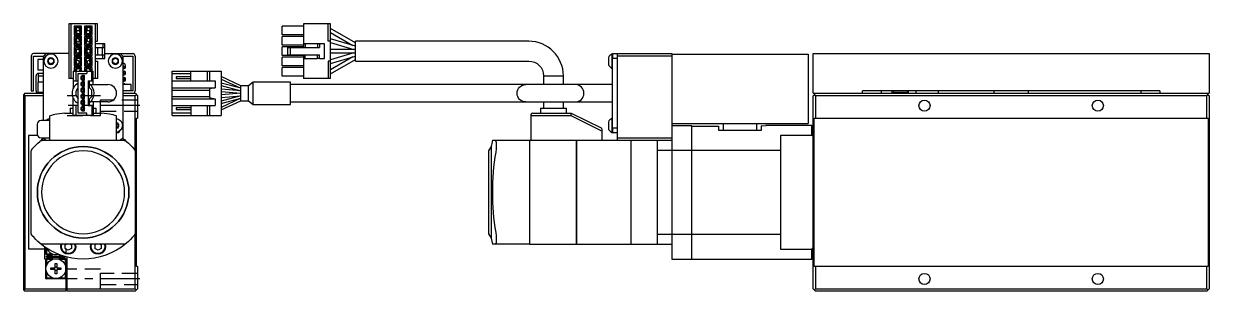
# Model space of a CAD drawing. Extents: x 0 to 990, y -8 to 317.
# Drawn here: x 511.5 to 990.2, y 124.5 to 232.6 of the extents above; entities that cross this region are included whole.
import ezdxf

# ---------------------------------------------------------------- set-up
doc = ezdxf.new("R2010")
doc.units = 0
doc.header["$LTSCALE"] = 0.5
doc.linetypes.add('CENTER', pattern=[50.8, 31.75, -6.35, 6.35, -6.35])
doc.linetypes.add('DASHED', pattern=[19.05, 12.7, -6.35])
for name, color, linetype in [('MSM_CENTER', 1, 'CENTER'), ('MSM_CONTINUOUS', 7, 'CONTINUOUS'), ('MSM_DASHED', 4, 'DASHED')]:
    doc.layers.add(name, color=color, linetype=linetype)

msp = doc.modelspace()

# ---------------------------------------------------------------- linework, layer by layer
at = {"layer": 'MSM_CENTER'}
for p, q in [((558.43, 199.47), (529.5, 199.47)), ((558.43, 129.47), (525.8, 129.47))]:
    msp.add_line(p, q, dxfattribs=at)
at = {"layer": 'MSM_CONTINUOUS'}
for p, q in [((529.7, 232.57), (529.7, 210.37)), ((541.3, 232.57), (529.7, 232.57)), ((530.7, 210.37), (530.7, 232.57)), ((531.9, 231.62), (531.9, 228.12)), ((534.9, 231.62), (531.9, 231.62)), ((532.4, 231.12), (532.4, 228.62)), ((534.4, 231.12), (532.4, 231.12)), ((532.65, 230.31), (532.82, 228.62)), ((534.23, 228.62), (534.05, 230.45)), ((534.4, 228.62), (534.4, 231.12)), ((534.9, 228.12), (534.9, 231.62)), ((536.1, 231.62), (536.1, 228.12)), ((539.1, 231.62), (536.1, 231.62)), ((538.6, 231.12), (536.6, 231.12)), ((536.6, 231.12), (536.6, 228.62)), ((536.96, 230.45), (536.77, 228.62)), ((538.18, 228.62), (538.35, 230.31)), ((538.2, 231.12), (538.2, 230.73)), ((538.6, 228.62), (538.6, 231.12)), ((539.1, 228.12), (539.1, 231.62)), ((540.3, 232.57), (540.3, 210.37)), ((541.3, 225.57), (541.3, 232.57)), ((615.81, 228.12), (615.81, 231.62)), ((624.41, 231.62), (615.81, 231.62)), ((624.41, 232.57), (624.41, 222.97)), ((635.41, 232.57), (624.41, 232.57)), ((634.41, 225.57), (634.41, 232.57)), ((635.41, 210.37), (635.41, 232.57)), ((645.41, 224.78), (635.41, 230.68)), ((531.9, 228.12), (534.9, 228.12)), ((531.9, 227.42), (531.9, 223.92)), ((534.9, 227.42), (531.9, 227.42)), ((532.4, 228.62), (534.4, 228.62)), ((532.4, 226.92), (532.4, 224.42)), ((534.4, 226.92), (532.4, 226.92)), ((532.66, 225.81), (532.94, 224.42)), ((533, 226.92), (533.03, 226.55)), ((534.37, 224.42), (534.03, 226.09)), ((534.4, 229.45), (534.16, 229.31)), ((534.4, 224.42), (534.4, 226.92)), ((534.9, 223.92), (534.9, 227.42)), ((536.1, 228.12), (539.1, 228.12)), ((536.1, 227.42), (536.1, 223.92)), ((539.1, 227.42), (536.1, 227.42)), ((536.6, 228.62), (538.6, 228.62)), ((538.6, 226.92), (536.6, 226.92)), ((536.6, 226.92), (536.6, 224.42)), ((536.97, 226.09), (536.63, 224.42)), ((537.97, 226.55), (538, 226.92)), ((538, 226.53), (538, 226.88)), ((538.06, 224.42), (538.34, 225.81)), ((538.2, 228.85), (538.2, 228.62)), ((538.2, 226.92), (538.2, 226.37)), ((538.2, 225.11), (538.2, 224.42)), ((538.6, 224.42), (538.6, 226.92)), ((539.1, 223.92), (539.1, 227.42)), ((540.3, 225.57), (541.3, 225.57)), ((624.41, 228.12), (615.81, 228.12)), ((615.81, 223.92), (615.81, 227.42)), ((624.41, 227.42), (615.81, 227.42)), ((635.41, 225.57), (634.41, 225.57)), ((635.41, 229.06), (644.42, 223.74)), ((645.41, 223.45), (635.41, 226.4)), ((645.41, 217.47), (645.41, 225.47)), ((715.41, 225.47), (645.41, 225.47)), ((529.7, 220.47), (515.5, 220.47)), ((520.5, 220.47), (519.5, 219.47)), ((521.5, 220.47), (520.75, 219.72)), ((531.9, 223.92), (534.9, 223.92)), ((531.9, 223.22), (531.9, 219.72)), ((534.9, 223.22), (531.9, 223.22)), ((532.4, 224.42), (534.4, 224.42)), ((532.4, 222.72), (532.4, 220.22)), ((534.4, 222.72), (532.4, 222.72)), ((532.4, 220.22), (534.4, 220.22)), ((533.31, 220.36), (533.29, 220.22)), ((534.4, 222.17), (533.34, 222.17)), ((533.34, 220.77), (534.4, 220.77)), ((534.4, 220.22), (534.4, 222.72)), ((534.9, 219.72), (534.9, 223.22)), ((536.1, 223.92), (539.1, 223.92)), ((536.1, 223.22), (536.1, 219.72)), ((539.1, 223.22), (536.1, 223.22)), ((536.6, 224.42), (538.6, 224.42)), ((538.6, 222.72), (536.6, 222.72)), ((536.6, 222.72), (536.6, 220.22)), ((537.66, 222.17), (536.6, 222.17)), ((536.6, 220.77), (537.66, 220.77)), ((536.6, 220.22), (538.6, 220.22)), ((538.6, 220.22), (538.6, 222.72)), ((539.1, 219.72), (539.1, 223.22)), ((544.3, 224.47), (540.3, 224.47)), ((540.3, 222.97), (544.3, 222.97)), ((541.3, 222.97), (541.3, 219.97)), ((543.3, 219.97), (543.3, 222.97)), ((543.5, 224.47), (543.5, 222.97)), ((544.3, 218.47), (544.3, 224.47)), ((544.3, 220.47), (555.5, 220.47)), ((550.25, 219.72), (549.5, 220.47)), ((551.5, 219.47), (550.5, 220.47)), ((624.41, 223.92), (615.81, 223.92)), ((615.81, 219.72), (615.81, 223.22)), ((624.41, 223.22), (615.81, 223.22)), ((618.11, 219.97), (618.11, 222.97)), ((618.11, 222.97), (619.11, 222.97)), ((619.11, 222.97), (619.11, 219.97)), ((619.11, 222.97), (630.91, 222.97)), ((630.11, 224.47), (624.41, 224.47)), ((625.16, 224.47), (625.16, 222.97)), ((630.11, 224.47), (630.11, 222.97)), ((630.91, 224.47), (630.11, 224.47)), ((632.91, 224.47), (630.91, 224.47)), ((630.91, 224.47), (630.91, 222.97)), ((632.91, 218.47), (632.91, 224.47)), ((635.41, 224.94), (644.8, 222.17)), ((645.41, 222.17), (635.41, 222.17)), ((635.41, 220.77), (645.41, 220.77)), ((644.8, 220.77), (635.41, 218)), ((748.96, 220.32), (748.96, 214.62)), ((749.21, 220.32), (748.96, 220.32)), ((749.21, 220.47), (773.21, 220.47)), ((749.21, 188.47), (749.21, 220.47)), ((749.21, 220.32), (749.21, 218.47)), ((751.21, 185.47), (751.21, 220.47)), ((773.21, 220.47), (773.21, 137.47)), ((773.21, 220.27), (828.21, 220.27)), ((828.21, 220.27), (828.21, 192.27)), ((830.21, 220.47), (990.21, 220.47)), ((830.21, 204.47), (830.21, 220.47)), ((990.21, 220.47), (990.21, 204.47)), ((514.5, 219.47), (514.5, 205.47)), ((515.5, 219.47), (519.5, 219.47)), ((515.5, 205.47), (515.5, 219.47)), ((517.2, 218.17), (517.2, 213.97)), ((519.5, 218.17), (517.2, 218.17)), ((519.5, 193.47), (519.5, 219.47)), ((520.25, 219.22), (519.5, 218.47)), ((521.5, 218.05), (522.5, 218.62)), ((521.5, 216.89), (521.5, 218.05)), ((522.5, 216.31), (521.5, 216.89)), ((522.5, 218.62), (523.5, 218.05)), ((523.5, 216.89), (522.5, 216.31)), ((523.5, 218.05), (523.5, 216.89)), ((531.9, 219.72), (534.9, 219.72)), ((531.9, 219.02), (531.9, 215.52)), ((534.9, 219.02), (531.9, 219.02)), ((531.9, 215.52), (534.9, 215.52)), ((532.4, 218.52), (532.4, 216.02)), ((534.4, 218.52), (532.4, 218.52)), ((532.4, 216.02), (534.4, 216.02)), ((532.94, 218.52), (532.66, 217.13)), ((533.03, 216.39), (533, 216.02)), ((534.03, 216.85), (534.37, 218.52)), ((534.4, 216.02), (534.4, 218.52)), ((534.9, 215.52), (534.9, 219.02)), ((536.1, 219.72), (539.1, 219.72)), ((536.1, 219.02), (536.1, 215.52)), ((539.1, 219.02), (536.1, 219.02)), ((536.1, 215.52), (539.1, 215.52)), ((538.6, 218.52), (536.6, 218.52)), ((536.6, 218.52), (536.6, 216.02)), ((536.6, 216.02), (538.6, 216.02)), ((536.63, 218.52), (536.97, 216.85)), ((538, 216.02), (537.97, 216.39)), ((538.34, 217.13), (538.06, 218.52)), ((538.6, 216.02), (538.6, 218.52)), ((539.1, 215.52), (539.1, 219.02)), ((540.3, 219.97), (544.3, 219.97)), ((540.3, 218.47), (544.3, 218.47)), ((540.3, 217.37), (541.3, 217.37)), ((541.3, 217.37), (541.3, 210.37)), ((543.5, 218.47), (543.5, 219.97)), ((547.5, 218.05), (548.5, 218.62)), ((547.5, 216.89), (547.5, 218.05)), ((548.5, 216.31), (547.5, 216.89)), ((548.5, 218.62), (549.5, 218.05)), ((549.5, 216.89), (548.5, 216.31)), ((549.5, 218.05), (549.5, 216.89)), ((551.5, 218.47), (550.75, 219.22)), ((551.5, 219.47), (555.5, 219.47)), ((551.5, 219.47), (551.5, 186.47)), ((551.5, 216.62), (551.6, 216.62)), ((552.6, 214.92), (552.6, 215.62)), ((555.5, 219.47), (555.5, 205.47)), ((556.5, 219.47), (556.5, 205.47)), ((624.41, 219.72), (615.81, 219.72)), ((624.41, 219.02), (615.81, 219.02)), ((615.81, 215.52), (615.81, 219.02)), ((624.41, 215.52), (615.81, 215.52)), ((618.11, 219.97), (619.11, 219.97)), ((619.11, 219.97), (630.91, 219.97)), ((624.41, 219.97), (624.41, 210.37)), ((624.41, 218.47), (630.11, 218.47)), ((625.16, 218.47), (625.16, 219.97)), ((630.11, 218.47), (630.11, 219.97)), ((630.91, 218.47), (630.11, 218.47)), ((630.91, 218.47), (630.91, 219.97)), ((630.91, 218.47), (632.91, 218.47)), ((635.41, 217.37), (634.41, 217.37)), ((634.41, 217.37), (634.41, 210.37)), ((635.41, 216.54), (645.41, 219.49)), ((644.42, 219.2), (635.41, 213.88)), ((635.41, 212.26), (645.41, 218.16)), ((645.41, 217.47), (715.41, 217.47)), ((747.56, 218.81), (747.56, 216.13)), ((751.21, 218.47), (749.21, 218.47)), ((773.21, 219.47), (751.21, 219.47)), ((516.5, 205.47), (516.5, 211.47)), ((517.2, 213.97), (519.5, 213.97)), ((519.5, 212.47), (517.5, 212.47)), ((517.5, 208.97), (517.5, 212.47)), ((517.5, 211.47), (519.5, 211.47)), ((531.5, 213.42), (539.5, 213.42)), ((531.5, 213.42), (531.5, 206.53)), ((531.9, 214.82), (531.9, 213.42)), ((534.9, 214.82), (531.9, 214.82)), ((532.4, 214.32), (532.4, 213.42)), ((534.4, 214.32), (532.4, 214.32)), ((532.5, 213.42), (532.5, 209.47)), ((532.82, 214.32), (532.73, 213.42)), ((533.5, 196.47), (533.5, 212.47)), ((533.5, 212.47), (537, 212.47)), ((534.14, 213.42), (534.23, 214.32)), ((534.4, 213.42), (534.4, 214.32)), ((534.5, 211.22), (534.5, 210.22)), ((535, 211.22), (534.5, 211.22)), ((534.9, 213.42), (534.9, 214.82)), ((536, 211.62), (535, 211.62)), ((535, 211.62), (535, 211.22)), ((536, 209.82), (536, 211.62)), ((536.1, 214.82), (536.1, 213.42)), ((539.1, 214.82), (536.1, 214.82)), ((538.6, 214.32), (536.6, 214.32)), ((536.6, 214.32), (536.6, 213.42)), ((536.77, 214.32), (536.86, 213.42)), ((537, 213.42), (537, 212.47)), ((538.27, 213.42), (538.18, 214.32)), ((538.6, 213.42), (538.6, 214.32)), ((539, 209.47), (539, 213.42)), ((539.1, 213.42), (539.1, 214.82)), ((539.5, 207.97), (539.5, 213.42)), ((551.5, 214.42), (552.1, 214.42)), ((551.5, 213.38), (552.1, 213.38)), ((551.5, 211.88), (552.1, 211.88)), ((551.5, 210.84), (552.1, 210.84)), ((552.6, 212.38), (552.6, 212.88)), ((571.51, 195.52), (571.51, 213.42)), ((571.51, 213.42), (591.21, 213.42)), ((571.51, 212.47), (579.01, 212.47)), ((573.11, 211.07), (573.11, 210.37)), ((579.01, 211.07), (573.11, 211.07)), ((579.01, 209.47), (579.01, 213.42)), ((585.51, 213.42), (585.51, 209.47)), ((586.51, 213.42), (586.51, 209.47)), ((591.21, 213.42), (591.21, 195.52)), ((599.21, 207.47), (591.21, 211.2)), ((615.81, 211.32), (615.81, 214.82)), ((624.41, 214.82), (615.81, 214.82)), ((624.41, 211.32), (615.81, 211.32)), ((721.41, 211.47), (729.41, 211.47)), ((721.41, 211.47), (721.41, 207.97)), ((729.41, 207.97), (729.41, 211.47)), ((748.96, 214.62), (749.21, 214.62)), ((517.2, 208.97), (517.2, 204.77)), ((519.5, 208.97), (517.2, 208.97)), ((531.5, 210.37), (529.7, 210.37)), ((531.5, 209.47), (533.5, 209.47)), ((534.86, 210.37), (534.5, 210.37)), ((534.5, 210.22), (535, 210.22)), ((535, 208.72), (534.5, 208.72)), ((534.5, 208.72), (534.5, 207.72)), ((534.5, 207.72), (535, 207.72)), ((535, 206.22), (534.5, 206.22)), ((534.5, 206.22), (534.5, 205.22)), ((535, 210.23), (535, 209.82)), ((535, 209.82), (536, 209.82)), ((536, 209.12), (535, 209.12)), ((535, 209.12), (535, 208.71)), ((535, 207.73), (535, 207.32)), ((535, 207.32), (536, 207.32)), ((536, 206.62), (535, 206.62)), ((535, 206.62), (535, 206.21)), ((535.98, 205.82), (536, 205.97)), ((536, 207.32), (536, 209.12)), ((536, 204.82), (536, 206.62)), ((537.5, 209.47), (539.5, 209.47)), ((537.5, 209.47), (537.5, 199.47)), ((538, 206.72), (538, 209.47)), ((539, 205.72), (538, 206.72)), ((538.33, 207.97), (545.5, 207.97)), ((541.3, 210.37), (539.5, 210.37)), ((551.5, 209.34), (552.1, 209.34)), ((551.5, 208.3), (552.1, 208.3)), ((554.85, 208.07), (551.5, 208.07)), ((552.6, 209.84), (552.6, 210.34)), ((554.85, 205.47), (554.85, 208.07)), ((571.51, 209.47), (588.86, 209.47)), ((571.51, 206.72), (588.86, 206.72)), ((573.11, 210.37), (579.01, 210.37)), ((588.86, 206.72), (586.51, 206.22)), ((586.51, 206.22), (586.51, 202.72)), ((588.86, 209.47), (588.86, 206.72)), ((591.21, 210.2), (599.21, 206.47)), ((599.21, 206.47), (591.21, 208.61)), ((591.21, 207.61), (599.21, 205.47)), ((599.21, 205.47), (591.21, 206.17)), ((599.21, 201.47), (599.21, 207.47)), ((602.21, 207.47), (599.21, 207.47)), ((604.21, 208.97), (602.21, 207.47)), ((602.21, 201.47), (602.21, 207.47)), ((604.21, 199.97), (604.21, 208.97)), ((619.21, 208.97), (604.21, 208.97)), ((619.21, 199.97), (619.21, 208.97)), ((749.21, 207.97), (619.21, 207.97)), ((635.41, 210.37), (624.41, 210.37)), ((512, 204.47), (511.5, 203.97)), ((511.5, 203.97), (512, 203.47)), ((511.5, 124.97), (511.5, 203.97)), ((512, 204.47), (519.5, 204.47)), ((512, 203.47), (512, 125.47)), ((519.5, 203.47), (512, 203.47)), ((514.5, 205.47), (515.5, 205.47)), ((519.5, 204.77), (517.2, 204.77)), ((531.5, 195.52), (531.5, 202.41)), ((534.5, 205.22), (535, 205.22)), ((535, 203.72), (534.5, 203.72)), ((534.5, 203.72), (534.5, 202.72)), ((534.5, 202.72), (535, 202.72)), ((534.5, 201.22), (534.5, 200.22)), ((535, 201.22), (534.5, 201.22)), ((535, 205.23), (535, 204.82)), ((535, 204.97), (535.02, 204.82)), ((535, 204.82), (536, 204.82)), ((536, 204.12), (535, 204.12)), ((535.02, 204.12), (535, 203.97)), ((535, 204.12), (535, 203.71)), ((535, 202.73), (535, 202.32)), ((535, 202.32), (536, 202.32)), ((536, 201.62), (535, 201.62)), ((535, 201.62), (535, 201.21)), ((535.98, 204.82), (536, 204.97)), ((536, 203.97), (535.98, 204.12)), ((536, 202.97), (535.98, 203.12)), ((536, 202.32), (536, 204.12)), ((536, 199.82), (536, 201.62)), ((538, 202.22), (539, 203.22)), ((538, 199.47), (538, 202.22)), ((539, 203.22), (539, 205.72)), ((555.5, 205.47), (551.5, 205.47)), ((551.5, 204.47), (556.5, 204.47)), ((556.5, 203.47), (551.5, 203.47)), ((556.5, 204.47), (557.5, 203.47)), ((557, 203.97), (556.5, 203.47)), ((556.5, 181.44), (556.5, 203.47)), ((557.5, 203.47), (557.5, 194.47)), ((571.51, 205.72), (586.51, 205.72)), ((571.51, 203.22), (586.51, 203.22)), ((571.51, 202.22), (588.86, 202.22)), ((586.51, 202.72), (588.86, 202.22)), ((588.86, 202.22), (588.86, 199.47)), ((591.21, 205.17), (599.21, 204.47)), ((599.21, 204.47), (591.21, 203.77)), ((591.21, 202.77), (599.21, 203.47)), ((599.21, 203.47), (591.21, 201.33)), ((599.21, 202.47), (591.21, 198.74)), ((591.21, 200.33), (599.21, 202.47)), ((591.21, 197.74), (599.21, 201.47)), ((599.21, 201.47), (602.21, 201.47)), ((602.21, 201.47), (604.21, 199.97)), ((830.21, 204.47), (990.21, 204.47)), ((831.21, 204.47), (830.21, 203.47)), ((830.21, 125.47), (830.21, 203.47)), ((830.71, 203.97), (831.21, 203.47)), ((831.21, 203.47), (831.21, 194.47)), ((989.21, 203.47), (831.21, 203.47)), ((970.21, 205.47), (850.21, 205.47)), ((850.21, 204.47), (850.21, 205.47)), ((857.71, 205.47), (857.71, 204.47)), ((862.11, 204.77), (862.11, 205.47)), ((862.11, 204.97), (862.81, 204.97)), ((868.71, 204.77), (862.11, 204.77)), ((862.81, 204.97), (862.81, 205.47)), ((868.41, 205.47), (868.41, 204.77)), ((868.71, 204.47), (868.71, 205.47)), ((871.71, 205.47), (871.71, 204.47)), ((880.71, 205.47), (880.71, 204.47)), ((903.21, 205.47), (903.21, 204.47)), ((917.21, 204.47), (917.21, 205.47)), ((962.71, 204.47), (962.71, 205.47)), ((970.21, 205.47), (970.21, 204.47)), ((990.21, 203.47), (989.21, 204.47)), ((989.21, 203.47), (989.71, 203.97)), ((989.21, 194.47), (989.21, 203.47)), ((990.21, 203.47), (990.21, 125.47)), ((528.15, 196.47), (524.85, 195.97)), ((528.15, 196.47), (531.5, 196.47)), ((530.25, 198.47), (531.5, 198.47)), ((530.25, 198.47), (530.25, 196.47)), ((533.5, 199.47), (531.5, 199.47)), ((532.5, 199.47), (532.5, 195.52)), ((537, 196.47), (533.5, 196.47)), ((534.5, 200.22), (535, 200.22)), ((535, 198.72), (534.5, 198.72)), ((534.5, 198.72), (534.5, 197.72)), ((534.5, 198.47), (534.81, 198.47)), ((534.5, 197.72), (535, 197.72)), ((535, 200.23), (535, 199.82)), ((535, 199.82), (536, 199.82)), ((536, 199.12), (535, 199.12)), ((535, 199.12), (535, 198.71)), ((535, 197.72), (535, 197.32)), ((535, 197.32), (536, 197.32)), ((536, 197.32), (536, 199.12)), ((537, 195.52), (537, 196.47)), ((537.5, 199.47), (539.5, 199.47)), ((545.5, 200.97), (538.33, 200.97)), ((539, 199.47), (539, 195.52)), ((539.5, 200.97), (539.5, 195.52)), ((539.5, 198.47), (540.75, 198.47)), ((539.5, 196.47), (542.85, 196.47)), ((540.75, 196.47), (540.75, 198.47)), ((546.16, 195.97), (542.85, 196.47)), ((571.51, 199.47), (588.86, 199.47)), ((579.01, 196.47), (571.51, 196.47)), ((573.11, 198.57), (573.11, 197.87)), ((579.01, 198.57), (573.11, 198.57)), ((573.11, 197.87), (579.01, 197.87)), ((579.01, 199.47), (579.01, 195.52)), ((585.51, 199.47), (585.51, 195.52)), ((586.51, 199.47), (586.51, 195.52)), ((604.21, 199.97), (619.21, 199.97)), ((619.21, 200.97), (749.21, 200.97)), ((716.91, 196.47), (732.61, 196.47)), ((720.16, 198.47), (730.66, 198.47)), ((720.16, 198.47), (720.16, 196.47)), ((721.41, 200.97), (721.41, 198.47)), ((729.41, 198.47), (729.41, 200.97)), ((730.66, 196.47), (730.66, 198.47)), ((732.61, 195.39), (732.61, 196.47)), ((732.61, 196.47), (744.63, 190.56)), ((517, 191.97), (517, 187.97)), ((522, 193.47), (518.5, 193.47)), ((522, 185.47), (522, 195.39)), ((539.5, 195.52), (531.5, 195.52)), ((549, 185.47), (549, 195.39)), ((549, 192.34), (549.5, 192.05)), ((549.5, 192.05), (549.5, 190.89)), ((557, 194.47), (557.5, 194.47)), ((557, 134.47), (557, 194.47)), ((571.51, 195.52), (591.21, 195.52)), ((716.41, 185.47), (716.41, 195.97)), ((732.61, 195.39), (716.41, 195.39)), ((744.91, 189.16), (732.61, 195.39)), ((747.56, 192.81), (747.56, 190.13)), ((748.96, 194.32), (748.96, 188.62)), ((749.21, 194.32), (748.96, 194.32)), ((773.21, 192.27), (828.21, 192.27)), ((794.01, 189.47), (794.01, 192.27)), ((807.41, 192.27), (807.41, 189.47)), ((830.71, 194.47), (989.71, 194.47)), ((830.71, 134.47), (830.71, 194.47)), ((989.71, 194.47), (989.71, 134.47)), ((517.09, 187.47), (513.5, 187.47)), ((513.5, 187.47), (513.5, 141.47)), ((549.5, 190.89), (549, 190.6)), ((549.5, 188.47), (549, 188.47)), ((549.5, 188.47), (550.25, 189.22)), ((550.75, 189.72), (551.5, 190.47)), ((744.91, 190.11), (744.91, 185.47)), ((748.96, 188.62), (749.21, 188.62)), ((749.21, 190.47), (749.21, 188.62)), ((749.21, 190.47), (751.21, 190.47)), ((751.21, 188.47), (749.21, 188.47)), ((781.21, 191.35), (773.21, 191.35)), ((781.21, 137.47), (781.21, 191.35)), ((781.21, 191.24), (792.21, 191.24)), ((792.21, 189.47), (792.21, 191.24)), ((809.21, 189.47), (792.21, 189.47)), ((809.21, 191.28), (811.21, 191.47)), ((809.21, 191.28), (809.21, 189.47)), ((829.71, 191.47), (811.21, 191.47)), ((817.21, 141.38), (817.21, 187.56)), ((817.21, 187.56), (829.71, 187.56)), ((829.71, 187.56), (829.71, 191.47)), ((830.21, 190.97), (829.71, 191.47)), ((830.21, 186.97), (829.71, 187.56)), ((518.5, 186.47), (522, 186.47)), ((519.25, 185.47), (551.75, 185.47)), ((519.5, 186.47), (520.5, 185.47)), ((550.5, 185.47), (551.5, 186.47)), ((700.21, 182.95), (699.21, 181.22)), ((700.21, 182.95), (700.21, 145.99)), ((700.72, 185.47), (715.86, 185.47)), ((702.2, 182.02), (702.07, 180.72)), ((702.2, 184.99), (702.2, 182.02)), ((715.86, 143.47), (715.86, 185.47)), ((715.86, 185.42), (715.91, 185.42)), ((715.91, 143.47), (715.91, 185.47)), ((715.91, 185.47), (773.21, 185.47)), ((734.76, 143.47), (734.76, 185.47)), ((734.76, 185.42), (734.81, 185.42)), ((734.81, 143.47), (734.81, 185.47)), ((751.21, 186.47), (773.21, 186.47)), ((756.76, 143.47), (756.76, 185.47)), ((756.76, 185.42), (756.81, 185.42)), ((756.81, 143.47), (756.81, 185.47)), ((767.21, 185.47), (767.21, 143.47)), ((514.5, 148.22), (514.5, 180.72)), ((556.5, 180.72), (556.5, 148.22)), ((699.21, 181.22), (699.21, 147.72)), ((767.21, 181.44), (817.21, 181.44)), ((556.5, 125.47), (556.5, 147.5)), ((699.21, 147.72), (700.21, 145.99)), ((702.07, 148.22), (702.2, 146.92)), ((702.2, 146.92), (702.2, 143.95)), ((767.21, 147.5), (817.21, 147.5)), ((520, 141.47), (513.5, 141.47)), ((551.75, 143.47), (519.25, 143.47)), ((520, 137.47), (520, 142.36)), ((520.5, 142.02), (520.5, 139.47)), ((520.5, 139.47), (520.65, 139.32)), ((520.65, 139.32), (520.8, 139.47)), ((520.8, 139.17), (520.65, 139.32)), ((520.8, 139.47), (520.8, 141.8)), ((523.29, 139.47), (520.8, 139.47)), ((520.8, 139.17), (522.99, 139.17)), ((523.39, 139.48), (522.58, 138.67)), ((523.32, 139.5), (522.99, 139.17)), ((526.35, 138.67), (525.72, 139.3)), ((526.42, 138.67), (525.83, 139.26)), ((526.01, 139.17), (525.97, 139.21)), ((526.01, 139.17), (526.07, 139.17)), ((528.25, 143.19), (528.73, 143.47)), ((528.25, 141.75), (528.25, 143.19)), ((529.5, 141.03), (528.25, 141.75)), ((530.75, 141.75), (529.5, 141.03)), ((530.27, 143.47), (530.75, 143.19)), ((530.75, 143.19), (530.75, 141.75)), ((540.25, 143.19), (540.73, 143.47)), ((540.25, 143.19), (540.25, 141.75)), ((541.5, 141.03), (540.25, 141.75)), ((542.75, 141.75), (541.5, 141.03)), ((542.27, 143.47), (542.75, 143.19)), ((542.75, 143.19), (542.75, 141.75)), ((715.86, 143.47), (700.72, 143.47)), ((715.86, 143.52), (715.91, 143.52)), ((715.91, 143.47), (734.76, 143.47)), ((734.76, 143.52), (734.81, 143.52)), ((734.81, 143.47), (756.76, 143.47)), ((756.76, 143.52), (756.81, 143.52)), ((756.81, 143.47), (773.21, 143.47)), ((829.71, 141.38), (817.21, 141.38)), ((829.71, 141.38), (830.21, 141.97)), ((829.71, 137.47), (829.71, 141.38)), ((520.5, 137.47), (520, 137.47)), ((520.8, 137.77), (520.5, 137.47)), ((520.5, 129.47), (520.5, 137.47)), ((520.8, 137.47), (520.65, 137.62)), ((520.7, 138.27), (520.7, 138.67)), ((520.7, 138.67), (527.54, 138.67)), ((520.7, 138.27), (528.3, 138.27)), ((522.99, 137.77), (520.8, 137.77)), ((520.8, 135.14), (520.8, 137.47)), ((520.8, 137.47), (523.29, 137.47)), ((522.58, 138.27), (523.39, 137.46)), ((522.65, 138.27), (523.44, 137.48)), ((522.99, 137.77), (523.32, 137.44)), ((524.14, 135.66), (524.86, 135.66)), ((524.14, 133.98), (524.14, 135.66)), ((524.14, 134.31), (524.86, 134.31)), ((524.86, 135.66), (524.86, 133.98)), ((525.61, 137.46), (526.42, 138.27)), ((525.68, 137.44), (525.71, 137.47)), ((525.71, 137.47), (526.01, 137.77)), ((525.71, 137.47), (528.2, 137.47)), ((528.2, 137.77), (526.01, 137.77)), ((528.2, 137.77), (528.5, 137.47)), ((528.35, 137.62), (528.2, 137.47)), ((528.2, 137.47), (528.2, 135.14)), ((528.3, 138.45), (528.3, 138.27)), ((528.5, 129.77), (528.5, 137.47)), ((529, 124.47), (529, 138.26)), ((557.5, 134.47), (557, 134.47)), ((557.5, 134.47), (557.5, 125.47)), ((773.21, 137.47), (829.71, 137.47)), ((829.71, 137.47), (830.21, 137.97)), ((989.71, 134.47), (830.71, 134.47)), ((831.21, 134.47), (831.21, 125.47)), ((989.21, 125.47), (989.21, 134.47)), ((520.5, 129.77), (520.8, 129.47)), ((528.5, 129.47), (520.5, 129.47)), ((520.65, 129.62), (520.8, 129.77)), ((520.8, 129.77), (520.8, 132.1)), ((523.42, 129.77), (520.8, 129.77)), ((522.47, 133.98), (524.14, 133.98)), ((522.47, 133.26), (522.47, 133.98)), ((524.14, 133.26), (522.47, 133.26)), ((523.81, 133.26), (523.81, 133.98)), ((524.14, 131.58), (524.14, 133.26)), ((524.86, 132.93), (524.14, 132.93)), ((524.86, 131.58), (524.14, 131.58)), ((524.86, 133.98), (526.54, 133.98)), ((524.86, 133.26), (524.86, 131.58)), ((526.54, 133.26), (524.86, 133.26)), ((525.19, 133.98), (525.19, 133.26)), ((528.2, 129.77), (525.59, 129.77)), ((526.54, 133.98), (526.54, 133.26)), ((528.2, 132.1), (528.2, 129.77)), ((528.2, 129.77), (528.35, 129.62)), ((528.5, 129.77), (528.2, 129.47)), ((528.5, 129.47), (528.5, 124.47)), ((512, 125.47), (511.5, 124.97)), ((511.5, 124.97), (512, 124.47)), ((512, 125.47), (528.5, 125.47)), ((528.5, 124.47), (512, 124.47)), ((529, 125.47), (556.5, 125.47)), ((556.5, 124.47), (529, 124.47)), ((557.5, 125.47), (556.5, 124.47)), ((556.5, 125.47), (557, 124.97)), ((830.21, 125.47), (831.21, 124.47)), ((830.71, 124.97), (831.21, 125.47)), ((831.21, 125.47), (989.21, 125.47)), ((989.21, 124.47), (831.21, 124.47)), ((989.21, 125.47), (989.71, 124.97)), ((989.21, 124.47), (990.21, 125.47))]:
    msp.add_line(p, q, dxfattribs=at)
at = {"layer": 'MSM_CONTINUOUS', "extrusion": (0, 0, -1)}
for centre, radius in [((-522.5, 217.47), 2.85), ((-548.5, 217.47), 2.85), ((-522.5, 217.47), 1.34), ((-548.5, 217.47), 1.34), ((-535.37, 210.72), 0.614), ((-535.37, 210.72), 0.35), ((-535.37, 208.22), 0.614), ((-535.37, 205.72), 0.614), ((-535.37, 208.22), 0.35), ((-535.37, 205.72), 0.35), ((-535.37, 203.22), 0.614), ((-535.37, 200.72), 0.614), ((-535.37, 203.22), 0.35), ((-535.37, 200.72), 0.35), ((-535.37, 198.22), 0.614), ((-535.37, 198.22), 0.35), ((-535.5, 164.47), 18.48), ((-535.5, 164.47), 16.75)]:
    msp.add_circle(centre, radius, dxfattribs=at)
at = {"layer": 'MSM_CONTINUOUS'}
for centre, radius in [((875.21, 199.47), 2.25), ((945.21, 199.47), 2.25), ((535.5, 164.47), 18.48), ((524.5, 133.62), 4), ((875.21, 129.47), 2.25), ((945.21, 129.47), 2.25)]:
    msp.add_circle(centre, radius, dxfattribs=at)
for centre, radius, start, end in [((533.21, 230.35), 0.563, 135.2722, 184.9126), ((533.27, 230.41), 0.623, 189.2492, 258.0473), ((533.37, 230.19), 0.788, 66.416, 134.8819), ((533.33, 230.54), 0.771, 255.7012, 325.1589), ((533.47, 230.38), 0.578, 7.0307, 68.2994), ((533.51, 230.4), 0.54, 327.1982, 5.562), ((537.55, 230.41), 0.592, 176.1778, 235.9254), ((537.5, 230.39), 0.549, 135.9296, 173.6036), ((537.64, 230.21), 0.767, 34.7986, 133.588), ((537.66, 230.55), 0.776, 234.5637, 314.3044), ((537.8, 230.37), 0.549, 315.9296, 353.6036), ((537.81, 230.36), 0.54, 354.438, 32.8019), ((533.35, 225.92), 0.701, 13.8945, 189.0987), ((533.34, 225.98), 0.701, 193.981, 9.0121), ((537.66, 225.99), 0.701, 171.2537, 345.7532), ((537.62, 225.95), 0.665, 110.6686, 167.9973), ((537.65, 225.9), 0.724, 40.121, 110.9899), ((537.69, 225.94), 0.662, 348.9348, 40.0981), ((715.41, 211.47), 14, 0, 90), ((515.5, 219.47), 1, 90, 180), ((533.34, 221.47), 0.7, 90.1029, 269.8971), ((535.5, 221.47), 4, 130.1945, 132.4811), ((533.96, 220.23), 0.655, 123.9752, 168.3096), ((533.34, 221.47), 0.7, 270.1029, 89.8971), ((537.66, 221.47), 0.7, 90.1029, 269.8971), ((537.66, 221.47), 0.7, 270.1029, 89.8971), ((535.5, 221.47), 4, 47.5458, 49.8055), ((555.5, 219.47), 1, 0, 90), ((750.52, 217.47), 3.25, 118.7266, 155.6996), ((533.35, 217.02), 0.701, 170.9013, 346.1055), ((533.34, 216.97), 0.7, 350.2608, 166.7461), ((535.5, 221.47), 4, 227.5189, 229.8055), ((537.66, 216.96), 0.701, 13.9811, 189.0121), ((537.65, 217.02), 0.701, 193.8945, 9.0987), ((535.5, 221.47), 4, 310.1945, 312.4542), ((551.4, 214.81), 0.858, 47.8059, 83.4948), ((551.6, 215.62), 1, 0, 90), ((551.71, 215.17), 0.386, 313.9796, 46.0204), ((750.52, 217.47), 3.25, 204.3004, 241.2734), ((517.5, 211.47), 1, 90, 180), ((535.5, 210.7), 0.5, 316.9324, 25.7089), ((551.4, 215.53), 0.858, 276.5052, 312.1941), ((551.4, 212.27), 0.858, 47.8059, 83.4948), ((551.4, 212.99), 0.858, 276.5052, 312.1941), ((551.71, 212.63), 0.386, 313.9796, 46.0204), ((552.1, 214.92), 0.5, 270, 0), ((552.1, 212.88), 0.5, 0, 90), ((552.1, 212.38), 0.5, 270, 0), ((552.1, 210.34), 0.5, 0, 90), ((535.5, 204.47), 4.5, 116.3878, 243.6122), ((535.5, 204.47), 3, 131.8103, 228.1897), ((535.5, 208.11), 0.5, 266.5459, 15.2553), ((535.5, 204.47), 4.5, 303.749, 56.251), ((545.5, 204.47), 3.5, 270, 90), ((551.4, 209.73), 0.858, 47.8059, 83.4948), ((551.4, 210.45), 0.858, 276.5052, 312.1941), ((551.71, 210.09), 0.386, 313.9796, 46.0204), ((552.1, 209.84), 0.5, 270, 0), ((552.1, 207.8), 0.5, 32.6836, 90), ((734.21, 204.47), 3.5, 270, 90), ((517.5, 205.47), 1, 180, 270), ((535.5, 205.67), 0.5, 298.7527, 19.1557), ((555.5, 205.47), 1, 270, 0), ((716.91, 195.97), 0.5, 90, 180), ((518.5, 191.97), 1.5, 90, 180), ((535.5, 136.7), 60.22, 100.1906, 102.9545), ((535.5, 136.7), 60.22, 77.0455, 79.8094), ((750.52, 191.47), 3.25, 118.7266, 155.6996), ((518.5, 187.97), 1.5, 180, 270), ((744.41, 190.11), 0.502, 0.1623, 63.6578), ((750.52, 191.47), 3.25, 204.3004, 241.2734), ((798.49, 164.47), 100, 167.8776, 169.3486), ((702.06, 185.38), 0.0938, 18.1129, 78.7295), ((700.99, 185.05), 1.21, 357.3367, 17.3496), ((798.49, 164.47), 97.77, 170.4338, 189.5662), ((798.49, 164.47), 100, 190.6514, 192.1224), ((700.99, 143.89), 1.21, 342.6504, 2.6633), ((524.5, 143.32), 4, 201.8624, 283.1803), ((702.06, 143.56), 0.0938, 281.2705, 341.8871)]:
    msp.add_arc(centre, radius, start, end, dxfattribs=at)
at = {"layer": 'MSM_CONTINUOUS', "extrusion": (0, 0, -1)}
for centre, radius, start, end in [((-715.41, 211.47), 6, 90, 180), ((-714.21, 204.47), 3.5, 270, 90), ((-535.5, 200.83), 0.5, 87.1048, 195.2787), ((-535.5, 203.27), 0.5, 119.4334, 199.316), ((-535.5, 198.24), 0.5, 137.5388, 206.0444), ((-522.5, 191.47), 2.85, 44.5679, 79.8958), ((-548.5, 191.47), 2.85, 100.1042, 259.8958), ((-548.5, 191.47), 1.34, 111.9531, 248.0469), ((-516.5, 180.72), 2, 0, 40.5358), ((-535.5, 164.47), 27, 40.5358, 49.4642), ((-519.25, 183.47), 2, 49.4642, 90), ((-535.5, 164.47), 27, 49.8634, 54.0406), ((-535.5, 164.47), 27, 125.9594, 130.1296), ((-551.75, 183.47), 2, 90, 130.5358), ((-535.5, 164.47), 27, 130.5358, 139.4642), ((-554.5, 180.72), 2, 139.4642, 180), ((-535.5, 164.47), 27, 38.9424, 40.1296), ((-535.5, 164.47), 27, 139.8634, 141.0576), ((-516.5, 148.22), 2, 319.4642, 360), ((-535.5, 164.47), 27, 319.8634, 321.0576), ((-535.5, 164.47), 27, 310.5358, 319.4642), ((-519.25, 145.47), 2, 270, 310.5358), ((-535.5, 164.47), 27, 229.8634, 310.1296), ((-551.75, 145.47), 2, 229.4642, 270), ((-535.5, 164.47), 27, 220.5358, 229.4642), ((-554.5, 148.22), 2, 180, 220.5358), ((-535.5, 164.47), 27, 218.9424, 220.1296), ((-529.5, 142.47), 3, 160.5288, 19.4712), ((-529.5, 142.47), 2.75, 158.6763, 21.3237), ((-541.5, 142.47), 3, 160.5288, 19.4712), ((-541.5, 142.47), 2.75, 158.6763, 21.3237)]:
    msp.add_arc(centre, radius, start, end, dxfattribs=at)
at = {"layer": 'MSM_DASHED'}
for p, q in [((542.5, 203.47), (529, 203.47)), ((542.5, 195.47), (542.5, 203.47)), ((557.5, 201.72), (542.5, 201.72)), ((542.5, 197.22), (557.5, 197.22)), ((529, 195.47), (542.5, 195.47)), ((528.5, 141.35), (528.5, 139.47)), ((542.5, 133.47), (529, 133.47)), ((542.5, 125.47), (542.5, 133.47)), ((557.5, 131.72), (542.5, 131.72)), ((542.5, 127.22), (557.5, 127.22))]:
    msp.add_line(p, q, dxfattribs=at)

doc.saveas('drawing.dxf')
